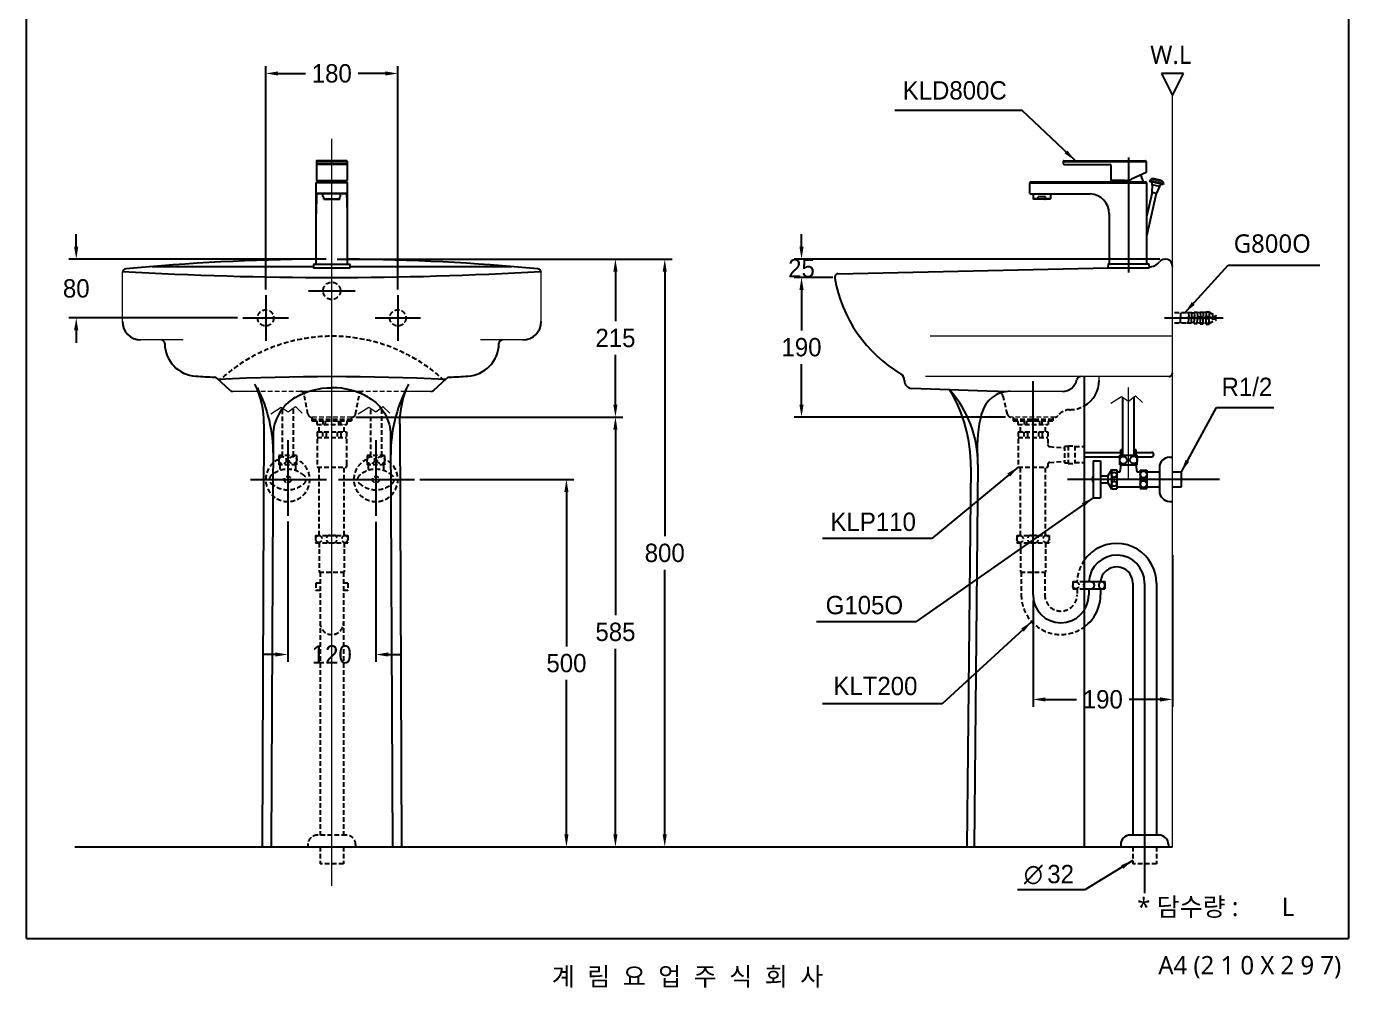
# Model space of a CAD drawing. Header units: millimetres. Extents: x 0 to 3700, y -67 to 2530.
# Drawn here: x 1900 to 3700, y -67 to 1241 of the extents above; entities that cross this region are included whole.
import ezdxf
from ezdxf.enums import TextEntityAlignment as Align
from ezdxf.lldxf.tags import DXFTag

# ---------------------------------------------------------------- set-up
doc = ezdxf.new("R2010")
doc.units = ezdxf.units.MM
doc.linetypes.add('DASHED2', pattern=[9.525, 6.35, -3.175])
doc.layers.get('Defpoints').update_dxf_attribs({"color": 1})
doc.layers.add('61', color=7, linetype='Continuous', true_color=0xffffff)
for name, color, linetype in [('TEXT', 7, 'Continuous'), ('내부선 및 부속', 4, 'Continuous'), ('도각라인', 7, 'Continuous'), ('외형선', 3, 'Continuous'), ('점선', 6, 'DASHED2'), ('중심선', 1, 'DASHED'), ('치수선', 7, 'Continuous')]:
    doc.layers.add(name, color=color, linetype=linetype)
doc.styles.add('140911', font='HBATANG.TTF')
doc.styles.add('____', font='')
doc.styles.add('맑은고딕_치수', font='malgun.ttf', dxfattribs={"height": 25})
doc.styles.add('맑은고딕_통일', font='malgun.ttf', dxfattribs={"height": 25})
doc.styles.add('타이틀', font='H2GTRM.TTF', dxfattribs={"height": 25})
doc.styles.get('____').set_extended_font_data('굴림')
tags = doc.linetypes.add('DASHDOT', pattern=[70, 31, -13, 13, -13]).pattern_tags.tags
tags[10:11] = [DXFTag(74, 4), DXFTag(75, 0), DXFTag(340, '0'), DXFTag(46, 0.0), DXFTag(50, 0.0), DXFTag(44, 0.0), DXFTag(45, 0.0)]
tags[8:9] = [DXFTag(74, 4), DXFTag(75, 0), DXFTag(340, '0'), DXFTag(46, 0.0), DXFTag(50, 0.0), DXFTag(44, 0.0), DXFTag(45, 0.0)]
tags[6:7] = [DXFTag(74, 4), DXFTag(75, 0), DXFTag(340, '0'), DXFTag(46, 0.0), DXFTag(50, 0.0), DXFTag(44, 0.0), DXFTag(45, 0.0)]
tags[4:5] = [DXFTag(74, 4), DXFTag(75, 0), DXFTag(340, '0'), DXFTag(46, 0.0), DXFTag(50, 0.0), DXFTag(44, 0.0), DXFTag(45, 0.0)]
tags = doc.linetypes.add('DASHED', pattern=[25.72, 12.86, -12.86]).pattern_tags.tags
tags[6:7] = [DXFTag(74, 4), DXFTag(75, 0), DXFTag(340, '0'), DXFTag(46, 0.0), DXFTag(50, 0.0), DXFTag(44, 0.0), DXFTag(45, 0.0)]
tags[4:5] = [DXFTag(74, 4), DXFTag(75, 0), DXFTag(340, '0'), DXFTag(46, 0.0), DXFTag(50, 0.0), DXFTag(44, 0.0), DXFTag(45, 0.0)]
doc.dimstyles.new('MSADIM', dxfattribs={"dimtxt": 33, "dimasz": 17, "dimexe": 10, "dimexo": 7.5, "dimgap": 10, "dimtad": 0, "dimtih": 1, "dimtoh": 1, "dimdec": 0, "dimzin": 1, "dimdsep": 46, "dimtxsty": '____', "dimcen": 11.25, "dimadec": 0, "dimazin": 0, "dimtfac": 1, "dimtdec": 0, "dimtix": 1, "dimtmove": 0, "dimatfit": 3, "dimfxl": 1, "dimtolj": 1, "dimtzin": 1, "dimarcsym": 0})

# ---------------------------------------------------------------- blocks, each defined once
blk = doc.blocks.new('*D21')
at = {"color": 0, "lineweight": -2, "transparency": 16777216}
for p, q in [((2323.2, 924.6), (2711.9, 924.6)), ((2701.9, 907.6), (2701.9, 840)), ((2701.9, 726.6), (2701.9, 794.3)), ((2350.7, 709.6), (2711.9, 709.6))]:
    blk.add_line(p, q, dxfattribs=at)
at = {"color": 0, "transparency": 16777216}
for points in [[(2699, 907.6), (2704.7, 907.6), (2701.9, 924.6)], [(2699, 726.6), (2704.7, 726.6), (2701.9, 709.6)]]:
    blk.add_solid(points, dxfattribs=at)
at = {"layer": 'Defpoints', "color": 0, "transparency": 16777216}
for p in [(2315.7, 924.6), (2343.2, 709.6), (2701.9, 709.6)]:
    blk.add_point(p, dxfattribs=at)
at = {"color": 0, "transparency": 16777216, "insert": (2701.9, 817.1), "char_height": 25, "attachment_point": 5, "style": '____'}
blk.add_mtext('\\A1;215', dxfattribs=at)
blk = doc.blocks.new('*D22')
at = {"color": 0, "lineweight": -2, "transparency": 16777216}
for p, q in [((2225.7, 883.1), (2225.7, 1187.3)), ((2242.7, 1177.3), (2279.8, 1177.3)), ((2388.7, 1177.3), (2351.6, 1177.3)), ((2405.7, 883.1), (2405.7, 1187.3))]:
    blk.add_line(p, q, dxfattribs=at)
at = {"color": 0, "transparency": 16777216}
for points in [[(2242.7, 1180.1), (2242.7, 1174.5), (2225.7, 1177.3)], [(2388.7, 1180.1), (2388.7, 1174.5), (2405.7, 1177.3)]]:
    blk.add_solid(points, dxfattribs=at)
at = {"layer": 'Defpoints', "color": 0, "transparency": 16777216}
for p in [(2225.7, 1177.3), (2225.7, 875.6), (2405.7, 875.6)]:
    blk.add_point(p, dxfattribs=at)
at = {"color": 0, "transparency": 16777216, "insert": (2315.7, 1177.3), "char_height": 25, "attachment_point": 5, "style": '____'}
blk.add_mtext('\\A1;180', dxfattribs=at)
blk = doc.blocks.new('*D23')
at = {"color": 0, "lineweight": -2, "transparency": 16777216}
for p, q in [((1967.8, 941.6), (1967.8, 958.6)), ((2308.2, 924.6), (1957.8, 924.6)), ((2187.2, 844.6), (1957.8, 844.6)), ((1967.8, 827.6), (1967.8, 810.6))]:
    blk.add_line(p, q, dxfattribs=at)
at = {"color": 0, "transparency": 16777216}
for points in [[(1964.9, 941.6), (1970.6, 941.6), (1967.8, 924.6)], [(1964.9, 827.6), (1970.6, 827.6), (1967.8, 844.6)]]:
    blk.add_solid(points, dxfattribs=at)
at = {"layer": 'Defpoints', "color": 0, "transparency": 16777216}
for p in [(1967.8, 924.6), (2315.7, 924.6), (2194.7, 844.6)]:
    blk.add_point(p, dxfattribs=at)
at = {"color": 0, "transparency": 16777216, "insert": (1967.8, 884.6), "char_height": 25, "attachment_point": 5, "style": '____'}
blk.add_mtext('\\A1;80', dxfattribs=at)
blk = doc.blocks.new('*D24')
at = {"color": 0, "lineweight": -2, "transparency": 16777216}
for p, q in [((2955.2, 941.6), (2955.2, 958.6)), ((3442.9, 924.6), (2945.2, 924.6)), ((2997.9, 899.6), (2945.2, 899.6)), ((2955.2, 882.6), (2955.2, 865.6))]:
    blk.add_line(p, q, dxfattribs=at)
at = {"color": 0, "transparency": 16777216}
for points in [[(2952.4, 941.6), (2958.1, 941.6), (2955.2, 924.6)], [(2952.4, 882.6), (2958.1, 882.6), (2955.2, 899.6)]]:
    blk.add_solid(points, dxfattribs=at)
at = {"layer": 'Defpoints', "color": 0, "transparency": 16777216}
for p in [(3450.4, 924.6), (2955.2, 899.6), (3005.4, 899.6)]:
    blk.add_point(p, dxfattribs=at)
at = {"color": 0, "transparency": 16777216, "insert": (2955.2, 912.1), "char_height": 25, "attachment_point": 5, "style": '____'}
blk.add_mtext('\\A1;25', dxfattribs=at)
blk = doc.blocks.new('*D25')
at = {"color": 0, "lineweight": -2, "transparency": 16777216}
for p, q in [((2997.9, 899.6), (2945.2, 899.6)), ((2955.2, 882.6), (2955.2, 827.5)), ((2955.2, 726.6), (2955.2, 781.8)), ((3232.9, 709.6), (2945.2, 709.6))]:
    blk.add_line(p, q, dxfattribs=at)
at = {"color": 0, "transparency": 16777216}
for points in [[(2952.4, 882.6), (2958.1, 882.6), (2955.2, 899.6)], [(2952.4, 726.6), (2958.1, 726.6), (2955.2, 709.6)]]:
    blk.add_solid(points, dxfattribs=at)
at = {"layer": 'Defpoints', "color": 0, "transparency": 16777216}
for p in [(3005.4, 899.6), (2955.2, 709.6), (3240.4, 709.6)]:
    blk.add_point(p, dxfattribs=at)
at = {"color": 0, "transparency": 16777216, "insert": (2955.2, 804.6), "char_height": 25, "attachment_point": 5, "style": '____'}
blk.add_mtext('\\A1;190', dxfattribs=at)
blk = doc.blocks.new('*D17')
at = {"color": 0, "lineweight": -2, "transparency": 16777216}
for p, q in [((2323.2, 924.6), (2779, 924.6)), ((2769, 907.6), (2769, 547.4)), ((2769, 141.6), (2769, 501.8)), ((2522.7, 124.6), (2779, 124.6))]:
    blk.add_line(p, q, dxfattribs=at)
at = {"color": 0, "transparency": 16777216}
for points in [[(2766.2, 907.6), (2771.8, 907.6), (2769, 924.6)], [(2766.2, 141.6), (2771.8, 141.6), (2769, 124.6)]]:
    blk.add_solid(points, dxfattribs=at)
at = {"layer": 'Defpoints', "color": 0, "transparency": 16777216}
for p in [(2315.7, 924.6), (2515.2, 124.6), (2769, 124.6)]:
    blk.add_point(p, dxfattribs=at)
at = {"color": 0, "transparency": 16777216, "insert": (2769, 524.6), "char_height": 25, "attachment_point": 5, "style": '____'}
blk.add_mtext('\\A1;800', dxfattribs=at)
blk = doc.blocks.new('*D26')
at = {"color": 0, "lineweight": -2, "transparency": 16777216}
for p, q in [((2255.7, 567.5), (2255.7, 376.4)), ((2375.7, 567.1), (2375.7, 376.4)), ((2238.7, 386.4), (2221.7, 386.4)), ((2392.7, 386.4), (2409.7, 386.4))]:
    blk.add_line(p, q, dxfattribs=at)
at = {"color": 0, "transparency": 16777216}
for points in [[(2238.7, 389.3), (2238.7, 383.6), (2255.7, 386.4)], [(2392.7, 389.3), (2392.7, 383.6), (2375.7, 386.4)]]:
    blk.add_solid(points, dxfattribs=at)
at = {"layer": 'Defpoints', "color": 0, "transparency": 16777216}
for p in [(2255.7, 575), (2375.7, 574.6), (2375.7, 386.4)]:
    blk.add_point(p, dxfattribs=at)
at = {"color": 0, "transparency": 16777216, "insert": (2315.7, 386.4), "char_height": 25, "attachment_point": 5, "style": '____'}
blk.add_mtext('\\A1;120', dxfattribs=at)
blk = doc.blocks.new('*D28')
at = {"color": 0, "lineweight": -2, "transparency": 16777216}
for p, q in [((2435.5, 624.6), (2645.2, 624.6)), ((2635.2, 607.6), (2635.2, 397.4)), ((2635.2, 141.6), (2635.2, 351.8)), ((2435.5, 124.6), (2645.2, 124.6))]:
    blk.add_line(p, q, dxfattribs=at)
at = {"color": 0, "transparency": 16777216}
for points in [[(2632.3, 607.6), (2638, 607.6), (2635.2, 624.6)], [(2632.3, 141.6), (2638, 141.6), (2635.2, 124.6)]]:
    blk.add_solid(points, dxfattribs=at)
at = {"layer": 'Defpoints', "color": 0, "transparency": 16777216}
for p in [(2428, 624.6), (2428, 124.6), (2635.2, 124.6)]:
    blk.add_point(p, dxfattribs=at)
at = {"color": 0, "transparency": 16777216, "insert": (2635.2, 374.6), "char_height": 25, "attachment_point": 5, "style": '____'}
blk.add_mtext('\\A1;500', dxfattribs=at)
blk = doc.blocks.new('*D27')
at = {"color": 0, "lineweight": -2, "transparency": 16777216}
for p, q in [((2348.4, 709.6), (2711.9, 709.6)), ((2701.9, 692.6), (2701.9, 439.9)), ((2701.9, 141.6), (2701.9, 394.3)), ((2511.3, 124.6), (2711.9, 124.6))]:
    blk.add_line(p, q, dxfattribs=at)
at = {"color": 0, "transparency": 16777216}
for points in [[(2699, 692.6), (2704.7, 692.6), (2701.9, 709.6)], [(2699, 141.6), (2704.7, 141.6), (2701.9, 124.6)]]:
    blk.add_solid(points, dxfattribs=at)
at = {"layer": 'Defpoints', "color": 0, "transparency": 16777216}
for p in [(2340.9, 709.6), (2503.8, 124.6), (2701.9, 124.6)]:
    blk.add_point(p, dxfattribs=at)
at = {"color": 0, "transparency": 16777216, "insert": (2701.9, 417.1), "char_height": 25, "attachment_point": 5, "style": '____'}
blk.add_mtext('\\A1;585', dxfattribs=at)
blk = doc.blocks.new('*D29')
at = {"color": 0, "lineweight": -2, "transparency": 16777216}
for p, q in [((3460.4, 521.7), (3460.4, 315.3)), ((3270.4, 460.1), (3270.4, 315.3)), ((3287.4, 325.3), (3329.4, 325.3)), ((3443.4, 325.3), (3401.3, 325.3))]:
    blk.add_line(p, q, dxfattribs=at)
at = {"color": 0, "transparency": 16777216}
for points in [[(3287.4, 328.1), (3287.4, 322.4), (3270.4, 325.3)], [(3443.4, 328.1), (3443.4, 322.4), (3460.4, 325.3)]]:
    blk.add_solid(points, dxfattribs=at)
at = {"layer": 'Defpoints', "color": 0, "transparency": 16777216}
for p in [(3460.4, 529.2), (3270.4, 467.6), (3460.4, 325.3)]:
    blk.add_point(p, dxfattribs=at)
at = {"color": 0, "transparency": 16777216, "insert": (3365.4, 325.3), "char_height": 25, "attachment_point": 5, "style": '____'}
blk.add_mtext('\\A1;190', dxfattribs=at)

msp = doc.modelspace()

# ---------------------------------------------------------------- linework, layer by layer
at = {"color": 3}
msp.add_line((3438.3, 124.6), (3438.3, 124.6), dxfattribs=at)
at = {"layer": '61', "lineweight": 18}
msp.add_point((2315.7, 709.6), dxfattribs=at)
at = {"layer": '내부선 및 부속'}
for p, q in [((2294.7, 1057.5), (2294.7, 1031.5)), ((2336.7, 1057.5), (2294.7, 1057.5)), ((2336.7, 1054.5), (2294.7, 1054.5)), ((2335.7, 1058.5), (2295.7, 1058.5)), ((2335.7, 1053.5), (2295.7, 1053.5)), ((2336.7, 1057.5), (2336.7, 1031.5)), ((3311.4, 1057.5), (3311.4, 1054.5)), ((3311.4, 1057.5), (3424.4, 1057.5)), ((3312.4, 1058.5), (3423.4, 1058.5)), ((3312.4, 1053.5), (3375.4, 1053.5)), ((3376.4, 1052.5), (3376.4, 1031.5)), ((3424.4, 1057.5), (3424.4, 1042.7)), ((2294.4, 917.6), (2294.4, 1028.6)), ((2337, 1028.6), (2294.4, 1028.6)), ((2294.7, 1031.5), (2336.7, 1031.5)), ((2336, 1029.6), (2295.4, 1029.6)), ((2296.4, 1031.5), (2295.7, 1029.6)), ((2335, 1031.5), (2335.7, 1029.6)), ((2337, 917.6), (2337, 1028.6)), ((3266.1, 1014.1), (3266.1, 1028.6)), ((3266.1, 1028.6), (3424.7, 1028.6)), ((3267.1, 1029.6), (3423.7, 1029.6)), ((3396, 1031.5), (3376.4, 1031.5)), ((3381.1, 1031.5), (3380.4, 1029.6)), ((3400.4, 1029.6), (3400.4, 1033.6)), ((3424.4, 1042.7), (3404.4, 1033.4)), ((3416.8, 1039.2), (3420.4, 1029.6)), ((3424.7, 1028.6), (3424.7, 917.8)), ((3429.4, 1031.4), (3429.2, 1030.4)), ((3447.7, 1026.1), (3429.2, 1030.4)), ((3431.7, 1033.8), (3429.4, 1031.4)), ((3447.9, 1027.1), (3429.4, 1031.4)), ((3446.9, 1030.3), (3431.7, 1033.8)), ((3446.9, 1030.3), (3447.9, 1027.1)), ((3447.9, 1027.1), (3447.7, 1026.1)), ((2337, 1014.1), (2294.4, 1014.1)), ((2336.2, 1013.3), (2295.2, 1013.3)), ((2303.7, 1009.2), (2303.7, 1013.3)), ((2303.7, 1009.2), (2304.7, 1009.2)), ((2304.7, 1006.2), (2304.7, 1009.2)), ((2326.6, 1006.2), (2326.6, 1009.2)), ((2326.6, 1009.2), (2327.7, 1009.2)), ((2327.7, 1009.2), (2327.7, 1013.3)), ((3266.9, 1013.3), (3348.4, 1013.3)), ((3270.4, 1013.3), (3270.4, 1006.7)), ((3277.5, 1006.7), (3277.5, 1009.2)), ((3287.3, 1009.2), (3277.5, 1009.2)), ((3287.3, 1006.7), (3287.3, 1009.2)), ((3294.4, 1013.3), (3294.4, 1006.7)), ((3432.4, 1015.3), (3424.7, 982)), ((3438.2, 1013.9), (3424.7, 955.4)), ((3432.6, 1025.8), (3432.1, 1015.8)), ((3432.1, 1015.8), (3438.7, 1014.3)), ((3438.2, 1013.9), (3432.4, 1015.3)), ((3442.6, 1023.5), (3432.6, 1025.8)), ((3442.6, 1023.5), (3438.7, 1014.3)), ((2304.7, 1006.7), (2326.6, 1006.7)), ((2304.7, 1006.2), (2326.6, 1006.2)), ((3270.9, 1006.2), (3270.4, 1006.7)), ((3277.5, 1006.7), (3270.4, 1006.7)), ((3293.9, 1006.2), (3270.9, 1006.2)), ((3294.4, 1006.7), (3287.3, 1006.7)), ((3293.9, 1006.2), (3294.4, 1006.7)), ((3374.1, 986.4), (3374.1, 917.9)), ((2071, 914.6), (2291, 914.6)), ((2291, 917.4), (2291, 912.8)), ((2291.2, 917.6), (2340.2, 917.6)), ((2291.2, 912.6), (2340.2, 912.6)), ((2340.4, 917.4), (2340.4, 912.8)), ((2340.4, 914.6), (2560.4, 914.6)), ((3372.5, 917.4), (3372.4, 912.8)), ((3372.6, 912.6), (3428.2, 912.6)), ((3428.1, 917.6), (3372.7, 917.6)), ((3428.3, 917.4), (3428.4, 912.8)), ((3392.9, 657.6), (3392.9, 736.3)), ((3407.9, 657.6), (3407.9, 737)), ((3340.2, 661.6), (3389.9, 661.6)), ((3340.2, 655.6), (3388.4, 655.6)), ((3352.4, 649.9), (3352.4, 599.9)), ((3352.4, 649.9), (3362.4, 649.9)), ((3362.4, 649.9), (3362.4, 599.9)), ((3388.4, 657.6), (3412.4, 657.6)), ((3388.4, 644.6), (3388.4, 657.6)), ((3389.9, 657.6), (3389.9, 665.1)), ((3392.9, 665.1), (3389.9, 665.1)), ((3410.9, 665.1), (3407.9, 665.1)), ((3410.9, 657.6), (3410.9, 665.1)), ((3410.9, 661.6), (3431.9, 661.6)), ((3412.4, 644.6), (3412.4, 657.6)), ((3412.4, 655.6), (3431.9, 655.6)), ((3456.4, 654.9), (3460.4, 654.9)), ((3377.4, 637.9), (3372.4, 629.6)), ((3377.4, 637.9), (3384.4, 637.9)), ((3377.4, 637.9), (3377.4, 611.9)), ((3384.4, 637.9), (3384.4, 611.9)), ((3384.4, 635.1), (3388.9, 635.1)), ((3388.4, 644.6), (3412.4, 644.6)), ((3388.9, 635.1), (3390.4, 644.6)), ((3410.4, 644.6), (3411.9, 635.1)), ((3411.9, 635.1), (3416.4, 635.1)), ((3416.4, 637.4), (3416.4, 612.4)), ((3416.4, 637.4), (3425.4, 637.4)), ((3425.4, 637.4), (3425.4, 612.4)), ((3425.4, 635.1), (3442.4, 635.1)), ((3442.4, 640.9), (3442.4, 608.9)), ((3460.4, 635.1), (3472.4, 635.1)), ((3472.4, 614.6), (3472.4, 635.1)), ((3362.4, 629.6), (3372.4, 629.6)), ((3362.4, 620.1), (3372.4, 620.1)), ((3372.4, 629.6), (3372.4, 620.1)), ((3372.4, 620.1), (3377.4, 611.9)), ((3384.4, 614.6), (3416.4, 614.6)), ((3416.4, 612.4), (3425.4, 612.4)), ((3425.4, 614.6), (3442.4, 614.6)), ((3460.4, 614.6), (3472.4, 614.6)), ((3352.4, 599.9), (3362.4, 599.9)), ((3377.4, 611.9), (3384.4, 611.9)), ((3456.4, 594.9), (3460.4, 594.9)), ((3340.2, 485.6), (3350.4, 485.6)), ((3340.2, 475.6), (3350.4, 475.6))]:
    msp.add_line(p, q, dxfattribs=at)
at = {"layer": '내부선 및 부속', "lineweight": 18}
for p, q in [((2113.2, 814.6), (2083.2, 814.6)), ((2548.2, 814.6), (2518.2, 814.6)), ((3460.4, 819.6), (3130.4, 819.6)), ((3334.9, 764.6), (3124, 764.6)), ((3360.4, 764.6), (3334.9, 764.6)), ((2358.2, 744.6), (2273.2, 744.6)), ((3310.4, 744.6), (3220.6, 744.6))]:
    msp.add_line(p, q, dxfattribs=at)
at = {"layer": '내부선 및 부속', "linetype": 'Continuous'}
for p, q in [((2235.8, 687), (2233.3, 124.6)), ((2395.8, 684.5), (2398.3, 124.6)), ((3195.2, 645.2), (3190.2, 124.6)), ((3350.4, 485.6), (3368.4, 485.6)), ((3350.4, 475.6), (3368.4, 475.6)), ((3362.4, 475.6), (3362.4, 467.6)), ((3368.4, 485.6), (3368.4, 475.6)), ((3406.3, 483.6), (3406.3, 140.6)), ((3438.3, 483.6), (3438.3, 140.6)), ((3389.8, 127.6), (3389.8, 124.6)), ((3441.8, 140.6), (3402.8, 140.6)), ((3454.8, 127.6), (3454.8, 124.6))]:
    msp.add_line(p, q, dxfattribs=at)
at = {"layer": '내부선 및 부속'}
msp.add_lwpolyline([(3424.7, 917.8), (3424.7, 917.7), (3424.7, 917.6)], dxfattribs=at)
at = {"layer": '내부선 및 부속', "linetype": 'Continuous', "flags": 128}
for points in [[(2213.9, 749.8, -0.119459), (2235.7, 658.1)], [(2265.8, 736.2, -0.131732), (2315.8, 749.6)], [(2365.9, 736.2, -0.266675), (2395.8, 684.5)]]:
    msp.add_lwpolyline(points, format="xyb", dxfattribs=at)
at = {"layer": '내부선 및 부속'}
for centre, radius in [((3393.4, 651), 5), ((3407.4, 651.3), 5), ((3380.9, 630.9), 3.5), ((3420.9, 631.4), 4.5), ((3380.9, 618.9), 3.5), ((3420.9, 618.4), 4.5)]:
    msp.add_circle(centre, radius, dxfattribs=at)
for centre, radius, start, end in [((2295.7, 1057.5), 1, 90, 180), ((2295.7, 1054.5), 1, 180, 270), ((2335.7, 1057.5), 1, 0, 90), ((2335.7, 1054.5), 1, 270, 0), ((3312.4, 1057.5), 1, 90, 180), ((3312.4, 1054.5), 1, 180, 270), ((3375.4, 1052.5), 1, 0, 90), ((3423.4, 1057.5), 1, 0, 90), ((2295.4, 1028.6), 1, 90, 180), ((2336, 1028.6), 1, 0, 90), ((3267.1, 1028.6), 1, 90, 180), ((3396, 1051.5), 20, 270, 295), ((3423.7, 1028.6), 1, 0, 90), ((3428.1, 1026), 4.5, 357, 76.4326), ((3433.2, 1005.8), 28, 60.7469, 93.2531), ((3446.7, 1021.7), 4.5, 77.5674, 157), ((2295.2, 1014.1), 0.8, 180, 270), ((2336.2, 1014.1), 0.8, 270, 0), ((3266.9, 1014.1), 0.8, 180, 270), ((3347.2, 986.4), 26.9, 0, 87.3794), ((3432.6, 1015.7), 0.5, 177, 251.6668), ((3438.2, 1014.5), 0.5, 262.3332, 337), ((2315.7, 5899.6), 5000, 266.7342, 273.2658), ((2291.2, 917.4), 0.2, 90, 178.8542), ((2291.2, 912.8), 0.2, 178.8542, 270), ((2296.2, 917.8), 1.8, 180.0071, 186.8565), ((2340.2, 917.4), 0.2, 1.1458, 90), ((2340.2, 912.8), 0.2, 270, 1.1458), ((3372.6, 912.8), 0.2, 178.8542, 270), ((3372.7, 917.4), 0.2, 90, 178.8542), ((3375.9, 917.9), 1.8, 180.0044, 189.4632), ((3422.9, 917.9), 1.8, 351.9406, 359.9927), ((3428.1, 917.4), 0.2, 1.1458, 90), ((3428.2, 912.8), 0.2, 270, 1.1458), ((2315.7, -2235.4), 3000, 87.0479, 92.9521), ((3310.4, 764.6), 20, 270, 348.463), ((3334.9, 759.6), 5, 90, 168.463), ((3431.9, 658.6), 3, 270, 90), ((3456.4, 640.9), 14, 90, 180), ((3358.8, 624.9), 7.84, 144.9654, 215.0346), ((3456.4, 608.9), 14, 180, 270), ((3384.3, 483.6), 54, 128.8985, 144.7625), ((3384.3, 483.6), 54, 58.4128, 121.5872), ((3343.9, 480.6), 5, 90, 137.6728), ((3343.9, 480.6), 5, 222.3272, 270), ((3348.9, 480.6), 5, 72.5424, 90), ((3348.9, 480.6), 5, 270, 287.4576), ((3348.9, 480.6), 5, 270, 270.0017), ((3308.4, 467.6), 54, 306.0827, 321.0576)]:
    msp.add_arc(centre, radius, start, end, dxfattribs=at)
at = {"layer": '내부선 및 부속', "linetype": 'Continuous'}
for centre, radius, start, end in [((2315.8, 649.6), 100, 59.9821, 90), ((2596, 659), 200, 153.0059, 180.2548), ((3045.2, 646.6), 150, 359.4502, 41.4096), ((3239.2, 704.7), 40, 90, 165.0557), ((2295.8, 684.2), 60, 120.0179, 179.7452), ((3374.4, 668.6), 180, 165.0557, 183.8254), ((3384.3, 483.6), 54, 121.5872, 128.8985), ((3384.3, 483.6), 54, 0, 58.4128), ((3384.3, 483.6), 22, 0, 174.7841), ((3348.9, 480.6), 5, 287.4559, 72.5441), ((3364.9, 480.6), 5, 98.6269, 261.3731), ((3363.4, 480.6), 5, 278.6269, 81.3731), ((3308.4, 467.6), 54, 321.0576, 0), ((3402.8, 127.6), 13, 90, 180), ((3441.8, 127.6), 13, 0, 90)]:
    msp.add_arc(centre, radius, start, end, dxfattribs=at)
at = {"layer": '내부선 및 부속'}
for points, knots in [([(2295.7, 1053.5), (2295.6, 1053.5), (2295.3, 1053.4), (2295, 1053.2), (2294.8, 1052.9), (2294.7, 1052.6), (2294.7, 1052.5)], [0, 0, 0, 0, 0.275754, 0.537989, 0.778098, 1, 1, 1, 1]), ([(2336.7, 1052.5), (2336.7, 1052.6), (2336.6, 1052.9), (2336.4, 1053.2), (2336.1, 1053.4), (2335.8, 1053.5), (2335.7, 1053.5)], [0, 0, 0, 0, 0.221909, 0.462027, 0.72425, 1, 1, 1, 1]), ([(2295.2, 1013.3), (2295.2, 1013.3), (2295.2, 1013.3), (2295.2, 1013.3), (2295.2, 1013.2), (2295.2, 1013.2), (2295.2, 1013.1), (2295.2, 1013), (2295.2, 1012.9), (2295.1, 1012.7), (2295.1, 1012.4), (2295.1, 1012), (2295.1, 1011.5), (2295.1, 1011), (2295.1, 1010.4), (2295, 1009.5), (2295, 1008.3), (2294.9, 1006.6), (2294.9, 1004.8), (2294.8, 1002.8), (2294.7, 1000.7), (2294.6, 998.4), (2294.5, 995.3), (2294.4, 991.3), (2294.4, 988.1), (2294.4, 986.4)], [0, 0, 0, 0, 0.000349, 0.001398, 0.003143, 0.005576, 0.008688, 0.012472, 0.016921, 0.022028, 0.034189, 0.048891, 0.066067, 0.08564, 0.107518, 0.131607, 0.186026, 0.248022, 0.316679, 0.391076, 0.470282, 0.553346, 0.63934, 0.817872, 1, 1, 1, 1]), ([(2337, 986.4), (2337, 988.1), (2337, 991.3), (2336.8, 996.1), (2336.7, 999.9), (2336.6, 1002.8), (2336.5, 1004.8), (2336.5, 1006.6), (2336.4, 1008.3), (2336.4, 1009.5), (2336.3, 1010.4), (2336.3, 1011), (2336.3, 1011.5), (2336.3, 1012), (2336.3, 1012.4), (2336.2, 1012.7), (2336.2, 1012.9), (2336.2, 1013.1), (2336.2, 1013.2), (2336.2, 1013.2), (2336.2, 1013.3), (2336.2, 1013.3), (2336.2, 1013.3), (2336.2, 1013.3)], [0, 0, 0, 0, 0.182319, 0.360741, 0.529895, 0.609081, 0.683451, 0.752085, 0.814054, 0.868441, 0.892518, 0.914383, 0.933944, 0.951112, 0.965808, 0.977959, 0.987499, 0.991273, 0.994375, 0.9968, 0.998547, 0.999611, 1, 1, 1, 1])]:
    msp.add_open_spline(points, degree=3, knots=knots, dxfattribs=at)
for points in [[(3278.9, 1006.2), (3278.4, 1006.3), (3277.9, 1006.5), (3277.5, 1006.7)], [(3285.9, 1006.2), (3286.4, 1006.3), (3286.8, 1006.5), (3287.3, 1006.7)]]:
    msp.add_open_spline(points, degree=3, dxfattribs=at)
at = {"layer": '도각라인'}
for p, q in [((1900, 0), (1900, 2530)), ((3700, 2530), (3700, 0)), ((1900, 0), (3700, 0))]:
    msp.add_line(p, q, dxfattribs=at)
at = {"layer": '외형선', "linetype": 'Continuous'}
for p, q in [((3475.4, 1177.3), (3445.4, 1177.3)), ((3445.4, 1177.3), (3460.4, 1147.3)), ((3460.4, 1147.3), (3475.4, 1177.3)), ((3340.2, 764.6), (3340.2, 124.6)), ((2223.3, 700.3), (2220.8, 124.6)), ((2408.3, 700.3), (2410.8, 124.6)), ((3185.6, 641.5), (3180.2, 124.6))]:
    msp.add_line(p, q, dxfattribs=at)
at = {"layer": '외형선', "lineweight": 18}
for p, q in [((3460.4, 124.6), (3460.4, 1147.3)), ((2030.7, 839.6), (2030.7, 906.5)), ((2600.7, 839.6), (2600.7, 906.5)), ((2083.2, 814.6), (2055.7, 814.6)), ((2575.7, 814.6), (2548.2, 814.6)), ((3455.4, 764.6), (3360.4, 764.6)), ((3360.4, 759.6), (3360.4, 764.6)), ((2215.4, 744.6), (2180.7, 744.6)), ((2450.7, 744.6), (2416.2, 744.6))]:
    msp.add_line(p, q, dxfattribs=at)
at = {"layer": '외형선'}
for p, q in [((2337, 924.6), (2693.5, 924.6)), ((3005.3, 904.6), (3372.6, 912.6)), ((3400.4, 913.2), (3400.4, 913.2)), ((2177.3, 745.9), (2159.1, 762.6)), ((2454.1, 745.9), (2472.3, 762.6)), ((3220.7, 744.6), (3104.9, 748.7)), ((1965.7, 124.6), (3460.4, 124.6))]:
    msp.add_line(p, q, dxfattribs=at)
at = {"layer": '외형선', "linetype": 'Continuous', "flags": 128}
for points in [[(2408.3, 700.3, -0.112765), (2420.5, 754.6)], [(3157.7, 745.8, -0.044489), (3156.6, 747.3, -0.044489)]]:
    msp.add_lwpolyline(points, format="xyb", dxfattribs=at)
at = {"layer": '외형선'}
for centre, radius, start, end in [((2315.7, -2075.4), 3000, 90.4068, 95.3644), ((2315.7, -2075.4), 3000, 84.6356, 89.5932), ((3427.3, 933.8), 20, 272.8602, 320.1372), ((3450.4, 914.6), 10, 0, 140.1372), ((2035.7, 906.5), 5, 95.3644, 180), ((2595.7, 906.5), 5, 0, 84.6356), ((3005.4, 899.6), 5, 91.2521, 189.9289), ((3187.6, 931.5), 190, 189.9289, 239.2598), ((2055.7, 839.6), 25, 180, 270), ((2575.7, 839.6), 25, 270, 0), ((2083.2, 809.6), 5, 0, 90), ((2548.2, 809.6), 5, 90, 180), ((2133.2, 810.2), 45, 180.7348, 266.4591), ((2498.2, 810.2), 45, 273.5409, 359.2652), ((2315.7, 3759.6), 3000, 266.4591, 266.9479), ((2155.7, 758.9), 5, 47.6407, 86.9479), ((2475.7, 758.9), 5, 93.0521, 132.3593), ((2315.7, 3759.6), 3000, 273.0521, 273.5409), ((3085.4, 759.6), 10, 357.3121, 59.2598), ((3105.4, 758.7), 10, 177.3121, 267.2798), ((3320.4, 759.6), 40, 299.6754, 0), ((3455.4, 769.6), 5, 270, 0), ((2180.7, 749.6), 5, 227.6407, 270), ((2450.7, 749.6), 5, 270, 312.3593)]:
    msp.add_arc(centre, radius, start, end, dxfattribs=at)
at = {"layer": '외형선', "linetype": 'Continuous'}
for centre, radius, start, end in [((2098.3, 700.8), 125, 359.7512, 25.4862), ((2985.6, 643.6), 200, 359.4012, 31.2203)]:
    msp.add_arc(centre, radius, start, end, dxfattribs=at)
at = {"layer": '점선'}
for p, q in [((3479, 851.6), (3460.4, 851.6)), ((3471.4, 851.6), (3471.4, 844.6)), ((3486, 852), (3479, 851.6)), ((3520.3, 846.8), (3479.2, 844.6)), ((3482, 851.8), (3482.4, 844.8)), ((3510, 852.2), (3482.1, 850.8)), ((3486, 852), (3486.4, 845)), ((3490, 852.2), (3494, 852.4)), ((3490, 852.2), (3490.4, 845.2)), ((3494, 852.4), (3494.4, 845.4)), ((3498, 852.6), (3502, 852.8)), ((3498, 852.6), (3498.4, 845.6)), ((3502, 852.8), (3502.3, 845.8)), ((3506, 853), (3510, 853.2)), ((3506, 853), (3506.3, 846)), ((3513.4, 844.6), (3508.3, 846.1)), ((3510, 853.2), (3510.3, 846.2)), ((3510, 852.2), (3520.3, 846.8)), ((3479, 837.6), (3460.4, 837.6)), ((3471.4, 837.6), (3471.4, 844.6)), ((3486, 837.2), (3479, 837.6)), ((3520.3, 842.5), (3479.2, 844.6)), ((3482, 837.5), (3482.4, 844.4)), ((3510, 837), (3482.1, 838.4)), ((3486, 837.2), (3486.4, 844.2)), ((3490, 837), (3490.4, 844)), ((3490, 837), (3494, 836.8)), ((3494, 836.8), (3494.4, 843.8)), ((3498, 836.6), (3498.4, 843.6)), ((3498, 836.6), (3502, 836.4)), ((3502, 836.4), (3502.3, 843.4)), ((3506, 836.2), (3506.3, 843.2)), ((3506, 836.2), (3510, 836)), ((3513.4, 844.6), (3508.3, 843.1)), ((3510, 836), (3510.3, 843)), ((3510, 837), (3520.3, 842.5)), ((2283.3, 713.7), (2278.1, 740.6)), ((2348.1, 713.7), (2353.3, 740.6)), ((2263.2, 720.2), (2263.2, 657.4)), ((2383.2, 720.2), (2383.2, 657.4)), ((3235.5, 713.5), (3230.1, 736.9)), ((2248.2, 720), (2248.2, 657.4)), ((2288.7, 709.6), (2288.7, 704.6)), ((2288.7, 706.6), (2342.7, 706.6)), ((2288.7, 704.6), (2342.7, 704.6)), ((2295.2, 704.6), (2295.2, 699.6)), ((2303.7, 704.6), (2303.7, 699.6)), ((2306.7, 704.6), (2306.7, 699.6)), ((2324.7, 704.6), (2324.7, 699.6)), ((2327.7, 704.6), (2327.7, 699.6)), ((2336.2, 704.6), (2336.2, 699.6)), ((2342.7, 709.6), (2342.7, 704.6)), ((2368.2, 720), (2368.2, 657.4)), ((3243.4, 709.6), (3243.4, 704.6)), ((3243.4, 706.6), (3297.4, 706.6)), ((3243.4, 704.6), (3297.4, 704.6)), ((3249.9, 704.6), (3249.9, 699.6)), ((3258.4, 704.6), (3258.4, 699.6)), ((3261.4, 704.6), (3261.4, 699.6)), ((3279.4, 704.6), (3279.4, 699.6)), ((3282.4, 704.6), (3282.4, 699.6)), ((3290.9, 704.6), (3290.9, 699.6)), ((3297.4, 709.6), (3297.4, 704.6)), ((2295.2, 699.6), (2336.2, 699.6)), ((2295.7, 689.6), (2295.7, 641.6)), ((2295.7, 689.6), (2335.7, 689.6)), ((2298.7, 689.6), (2298.7, 699.6)), ((2303.2, 689.6), (2303.2, 681.6)), ((2308.2, 689.6), (2308.2, 681.6)), ((2323.2, 689.6), (2323.2, 681.6)), ((2328.2, 689.6), (2328.2, 681.6)), ((2332.7, 689.6), (2332.7, 699.6)), ((2335.7, 689.6), (2335.7, 644.9)), ((3249.9, 699.6), (3290.9, 699.6)), ((3250.4, 689.6), (3250.4, 641.6)), ((3250.4, 689.6), (3290.4, 689.6)), ((3253.4, 689.6), (3253.4, 699.6)), ((3257.9, 689.6), (3257.9, 681.6)), ((3262.9, 689.6), (3262.9, 681.6)), ((3277.9, 689.6), (3277.9, 681.6)), ((3282.9, 689.6), (3282.9, 681.6)), ((3287.4, 689.6), (3287.4, 699.6)), ((3290.4, 689.6), (3290.4, 672.4)), ((2295.7, 681.6), (2335.7, 681.6)), ((3250.4, 681.6), (3290.4, 681.6)), ((3293.1, 669.4), (3313.4, 667.6)), ((3313.4, 670.1), (3313.4, 647.1)), ((3313.4, 670.1), (3318.4, 670.1)), ((3318.4, 670.6), (3318.4, 646.6)), ((3318.4, 670.6), (3327.4, 670.6)), ((3327.4, 670.6), (3327.4, 646.6)), ((3327.4, 669.4), (3339.9, 669.4)), ((3339.9, 669.4), (3339.9, 647.9)), ((2243.7, 657.4), (2243.7, 644.4)), ((2267.7, 657.4), (2243.7, 657.4)), ((2267.7, 657.4), (2267.7, 644.4)), ((2363.7, 657.4), (2363.7, 644.4)), ((2387.7, 657.4), (2363.7, 657.4)), ((2387.7, 657.4), (2387.7, 644.4)), ((3293.1, 647.8), (3313.4, 649.6)), ((3339.9, 661.6), (3340.2, 661.6)), ((3339.9, 655.6), (3340.2, 655.6)), ((2267.7, 644.4), (2243.7, 644.4)), ((2245.2, 644.4), (2245.2, 636.9)), ((2266.2, 644.4), (2266.2, 636.9)), ((2295.7, 641.6), (2335.7, 641.6)), ((2298.7, 548.6), (2298.7, 641.6)), ((2332.7, 548.6), (2332.7, 641.6)), ((2335.7, 644.9), (2335.7, 641.6)), ((2387.7, 644.4), (2363.7, 644.4)), ((2365.2, 644.4), (2365.2, 636.9)), ((2386.2, 644.4), (2386.2, 636.9)), ((3250.4, 641.6), (3290.4, 641.6)), ((3253.4, 548.6), (3253.4, 641.6)), ((3287.4, 548.6), (3287.4, 641.6)), ((3290.4, 644.9), (3290.4, 641.6)), ((3313.4, 647.1), (3318.4, 647.1)), ((3318.4, 646.6), (3327.4, 646.6)), ((3327.4, 647.9), (3339.9, 647.9)), ((2293.7, 548.6), (2337.7, 548.6)), ((2293.7, 548.6), (2293.7, 538.6)), ((2337.7, 548.6), (2337.7, 538.6)), ((3248.4, 548.6), (3292.4, 548.6)), ((3248.4, 548.6), (3248.4, 538.6)), ((3292.4, 548.6), (3292.4, 538.6)), ((2293.7, 538.6), (2337.7, 538.6)), ((2298.7, 538.6), (2298.7, 529.6)), ((2298.7, 529.6), (2298.7, 498.6)), ((2332.7, 538.6), (2332.7, 529.6)), ((2332.7, 529.6), (2332.7, 498.6)), ((3248.4, 538.6), (3292.4, 538.6)), ((3253.4, 538.6), (3253.4, 529.6)), ((3253.4, 529.6), (3253.4, 498.6)), ((3287.4, 538.6), (3287.4, 529.6)), ((3287.4, 529.6), (3287.4, 498.6)), ((2298.7, 498.6), (2332.7, 498.6)), ((2299.7, 498.6), (2299.7, 140.6)), ((2331.7, 498.6), (2331.7, 140.6)), ((3253.4, 498.6), (3287.4, 498.6)), ((3254.4, 498.6), (3254.4, 467.6)), ((3286.4, 498.6), (3286.4, 467.6)), ((3330.4, 485.6), (3330.4, 486.7)), ((2294, 483.6), (2294, 473.6)), ((2299.7, 483.6), (2294, 483.6)), ((2299.7, 473.6), (2294, 473.6)), ((2337.5, 483.6), (2331.7, 483.6)), ((2337.5, 473.6), (2331.7, 473.6)), ((2337.5, 483.6), (2337.5, 473.6)), ((3324.4, 485.6), (3340.2, 485.6)), ((3324.4, 485.6), (3324.4, 475.6)), ((3324.4, 475.6), (3340.2, 475.6)), ((3330.4, 475.6), (3330.4, 467.6)), ((2283.2, 127.6), (2283.2, 124.6)), ((2335.2, 140.6), (2296.2, 140.6)), ((2348.2, 127.6), (2348.2, 124.6)), ((2299.7, 124.5), (2299.7, 101.5)), ((2331.7, 124.6), (2331.7, 124.6)), ((2331.7, 124.5), (2331.7, 101.5)), ((3406.3, 124.5), (3406.3, 101.5)), ((3438.3, 124.5), (3438.3, 101.5)), ((2331.7, 101.5), (2299.7, 101.5)), ((3438.3, 101.5), (3406.3, 101.5))]:
    msp.add_line(p, q, dxfattribs=at)
at = {"layer": '점선', "lineweight": 18}
for p, q in [((2273.2, 744.6), (2215.4, 744.6)), ((2416.2, 744.6), (2358.2, 744.6)), ((2343.2, 709.6), (2288.2, 709.6)), ((3300.4, 709.6), (3240.4, 709.6))]:
    msp.add_line(p, q, dxfattribs=at)
at = {"layer": '점선', "flags": 128}
for points in [[(2298, 538.7, -0.859727), (2298, 548.6)], [(2298, 548.6, -0.859727), (2298, 538.7)], [(3252.6, 538.7, -0.859727), (3252.6, 548.6)], [(3252.6, 548.6, -0.859727), (3252.6, 538.7)], [(3328.6, 475.7, -0.859727), (3328.6, 485.6)], [(3328.6, 485.6, -0.859727), (3328.6, 475.7)]]:
    msp.add_lwpolyline(points, format="xyb", dxfattribs=at)
at = {"layer": '점선'}
for centre, radius in [((2315.7, 881.4), 11.8), ((2225.7, 844.6), 11), ((2405.7, 844.6), 11), ((2248.8, 650.8), 5), ((2262.7, 651), 5), ((2368.8, 650.8), 5), ((2382.7, 651), 5), ((2255.7, 624.6), 4.5), ((2375.7, 624.6), 4.5)]:
    msp.add_circle(centre, radius, dxfattribs=at)
for centre, radius, start, end in [((2315.7, 594.6), 225, 47.0947, 132.9053), ((2273.2, 739.6), 5, 10.9042, 90), ((2358.2, 739.6), 5, 90, 169.0958), ((3220.4, 734.6), 10, 12.9722, 87.9843), ((3320.4, 759.6), 40, 270, 299.6754), ((2288.2, 714.6), 5, 190.9042, 270), ((2343.2, 714.6), 5, 270, 349.0958), ((3240.4, 714.6), 5, 192.9722, 270), ((3300.4, 714.6), 5, 270, 323.1301), ((3320.4, 699.6), 20, 90, 143.1301), ((3293.4, 672.4), 3, 180, 265.0303), ((2255.7, 624.6), 30, 113.5783, 66.4219), ((2375.7, 624.6), 30, 113.5781, 66.4217), ((2255.7, 605), 33.6, 47.499, 132.501), ((2375.7, 605), 33.6, 47.499, 132.501), ((3293.4, 644.9), 3, 94.9697, 180), ((2237.7, 624.6), 7, 132.501, 227.499), ((2255.7, 644.2), 33.6, 227.499, 312.501), ((2273.7, 624.6), 7, 312.501, 47.499), ((2357.7, 624.6), 7, 132.501, 227.499), ((2375.7, 644.2), 33.6, 227.499, 312.501), ((2393.7, 624.6), 7, 312.501, 47.499), ((2313.2, 543.6), 5, 90, 270), ((2318.2, 543.6), 5, 270, 90), ((2334.2, 543.6), 5, 98.6269, 261.3731), ((2332.7, 543.6), 5, 278.6269, 81.3731), ((3267.9, 543.6), 5, 90, 270), ((3272.9, 543.6), 5, 270, 90), ((3288.9, 543.6), 5, 98.6269, 261.3731), ((3287.4, 543.6), 5, 278.6269, 81.3731), ((3384.3, 483.6), 54, 144.7625, 176.6714), ((3343.9, 480.6), 5, 137.6728, 222.3272), ((3308.4, 467.6), 54, 180, 306.0827), ((3308.4, 467.6), 22, 180, 0), ((2315.7, 429.6), 16, 180, 0), ((2296.2, 127.6), 13, 90, 180), ((2335.2, 127.6), 13, 0, 90)]:
    msp.add_arc(centre, radius, start, end, dxfattribs=at)
at = {"layer": '중심선', "lineweight": 18}
for p, q in [((2315.7, 71.5), (2315.7, 1088.5)), ((3400.2, 731.3), (3410.1, 738.6)), ((3400.4, 624.9), (3400.4, 749.9)), ((3410.1, 738.6), (3419.3, 729.4)), ((2232.8, 713.8), (2247, 723.2)), ((2247, 723.2), (2256.5, 716.7)), ((2256.5, 716.7), (2266.4, 724)), ((2266.4, 724), (2275.6, 714.8)), ((2351.8, 713.8), (2366, 723.2)), ((2366, 723.2), (2375.5, 716.7)), ((2375.5, 716.7), (2385.4, 724)), ((2385.4, 724), (2394.6, 714.8)), ((3376.5, 728.4), (3390.7, 737.8)), ((3390.7, 737.8), (3400.2, 731.3))]:
    msp.add_line(p, q, dxfattribs=at)
at = {"layer": '중심선'}
for p, q in [((3400.4, 1063.1), (3400.4, 906.4)), ((2225.7, 875.6), (2225.7, 813.6)), ((2283.9, 881.4), (2347.4, 881.4)), ((2405.7, 875.6), (2405.7, 813.6)), ((2194.7, 844.6), (2256.7, 844.6)), ((2374.7, 844.6), (2436.7, 844.6)), ((3449.4, 844.6), (3529.1, 844.6)), ((3270.4, 467.6), (3270.4, 758.4)), ((3317.3, 624.9), (3524.4, 624.9)), ((3346.4, 475.6), (3346.4, 467.6)), ((3422.3, 483.6), (3422.3, 61.6))]:
    msp.add_line(p, q, dxfattribs=at)
at = {"layer": '중심선', "linetype": 'DASHDOT'}
for p, q in [((2255.7, 678.1), (2255.7, 575)), ((2375.7, 678.1), (2375.7, 575)), ((2204.9, 624.6), (2308.5, 624.6)), ((2324.9, 624.6), (2428.5, 624.6))]:
    msp.add_line(p, q, dxfattribs=at)
at = {"layer": '중심선'}
for centre, start, end in [((3384.3, 483.6), 0, 176.6714), ((3308.4, 467.6), 180, 0)]:
    msp.add_arc(centre, 38, start, end, dxfattribs=at)

# ---------------------------------------------------------------- texts
at = {"insert": (3543.6, 958.3), "char_height": 25, "width": 380.447, "attachment_point": 1, "line_spacing_factor": 0.963855, "style": '맑은고딕_치수'}
msp.add_mtext('\\A1;G800O', dxfattribs=at)
at = {"layer": 'TEXT', "style": '맑은고딕_통일'}
msp.add_text('W.L', height=25, dxfattribs=at).set_placement((3458, 1202.6), align=Align.MIDDLE)
for s, p in [('* 담수량 :       L', (3519.2, 42.9)), ('계  림  요  업  주  식  회  사', (2800, -51.7))]:
    msp.add_text(s, height=25, dxfattribs=at).set_placement(p, align=Align.MIDDLE_CENTER)
msp.add_text('A4 (2 1 0 X 2 9 7)', height=25, dxfattribs=at).set_placement((3690, -36.5), align=Align.MIDDLE_RIGHT)
at = {"layer": 'TEXT', "char_height": 25, "width": 380.447, "attachment_point": 1, "line_spacing_factor": 0.963855, "style": '타이틀'}
for s, insert in [('\\A1;KLD800C', (3092.9, 1166.8)), ('\\A1;KLP110', (2994.6, 579.6)), ('\\A1;G105O', (2988.1, 466.2)), ('\\A1;KLT200', (2998.5, 356.1))]:
    msp.add_mtext(s, dxfattribs=dict(at, insert=insert))
at = {"layer": '치수선'}
for s, style, p in [('∅', '140911', (3257.9, 75)), ('32', '타이틀', (3289.8, 75.1))]:
    msp.add_text(s, height=25, dxfattribs=dict(at, style=style)).set_placement(p)
at = {"layer": '치수선', "linetype": 'Continuous', "insert": (3527.1, 763.2), "char_height": 25, "width": 380.447, "attachment_point": 1, "line_spacing_factor": 0.963855, "style": '타이틀'}
msp.add_mtext('\\A1;R1/2', dxfattribs=at)

# ---------------------------------------------------------------- dimensions: what is measured, and where the dimension line sits
for base, p1, p2, picture, middle in [((2225.7, 1177.3), (2405.7, 875.6), (2225.7, 875.6), '*D22', (2315.7, 1177.3)), ((2375.7, 386.4), (2255.7, 575), (2375.7, 574.6), '*D26', (2315.7, 386.4)), ((3460.4, 325.3), (3270.4, 467.6), (3460.4, 529.2), '*D29', (3365.4, 325.3))]:
    dim = msp.add_linear_dim(base=base, p1=p1, p2=p2, dimstyle='MSADIM', override={"dimtxt": 25, "dimtofl": 0})
    dim.commit()
    dim.dimension.update_dxf_attribs({"geometry": picture, "text_midpoint": middle})
for base, p1, p2, picture, middle in [((1967.8, 924.6), (2194.7, 844.6), (2315.7, 924.6), '*D23', (1967.8, 884.6)), ((2955.2, 899.6), (3450.4, 924.6), (3005.4, 899.6), '*D24', (2955.2, 912.1)), ((2701.9, 709.6), (2315.7, 924.6), (2343.2, 709.6), '*D21', (2701.9, 817.1)), ((2769, 124.6), (2315.7, 924.6), (2515.2, 124.6), '*D17', (2769, 524.6)), ((2955.2, 709.6), (3005.4, 899.6), (3240.4, 709.6), '*D25', (2955.2, 804.6)), ((2701.9, 124.6), (2340.9, 709.6), (2503.8, 124.6), '*D27', (2701.9, 417.1)), ((2635.2, 124.6), (2428, 624.6), (2428, 124.6), '*D28', (2635.2, 374.6))]:
    dim = msp.add_linear_dim(base=base, p1=p1, p2=p2, angle=90, dimstyle='MSADIM', override={"dimtxt": 25, "dimtofl": 0})
    dim.commit()
    dim.dimension.update_dxf_attribs({"geometry": picture, "text_midpoint": middle})

# ---------------------------------------------------------------- leaders
msp.add_leader([(3477.1, 851.7), (3536.3, 916.2), (3661.1, 916.2)], dimstyle='MSADIM', override={"dimtxt": 25, "dimtofl": 0})
at = {"layer": '치수선', "linetype": 'Continuous'}
for points in [[(3327.6, 1058.9), (3255.6, 1126.7), (3082.2, 1126.7)], [(3472.4, 635.1), (3520.1, 722.7), (3598.1, 722.7)], [(3250.4, 641.6), (3132.7, 544.3), (2983.7, 544.3)], [(3352.4, 599.9), (3110.9, 431), (2975.6, 430.9)], [(3268.5, 431.1), (3146.7, 319.2), (2983.8, 319.2)]]:
    msp.add_leader(points, dimstyle='MSADIM', override={"dimtxt": 25}, dxfattribs=at)
at = {"layer": '치수선'}
msp.add_leader([(3406.3, 106.1), (3341, 66.3), (3249.3, 66.3)], dimstyle='MSADIM', dxfattribs=at)

doc.saveas('drawing.dxf')
